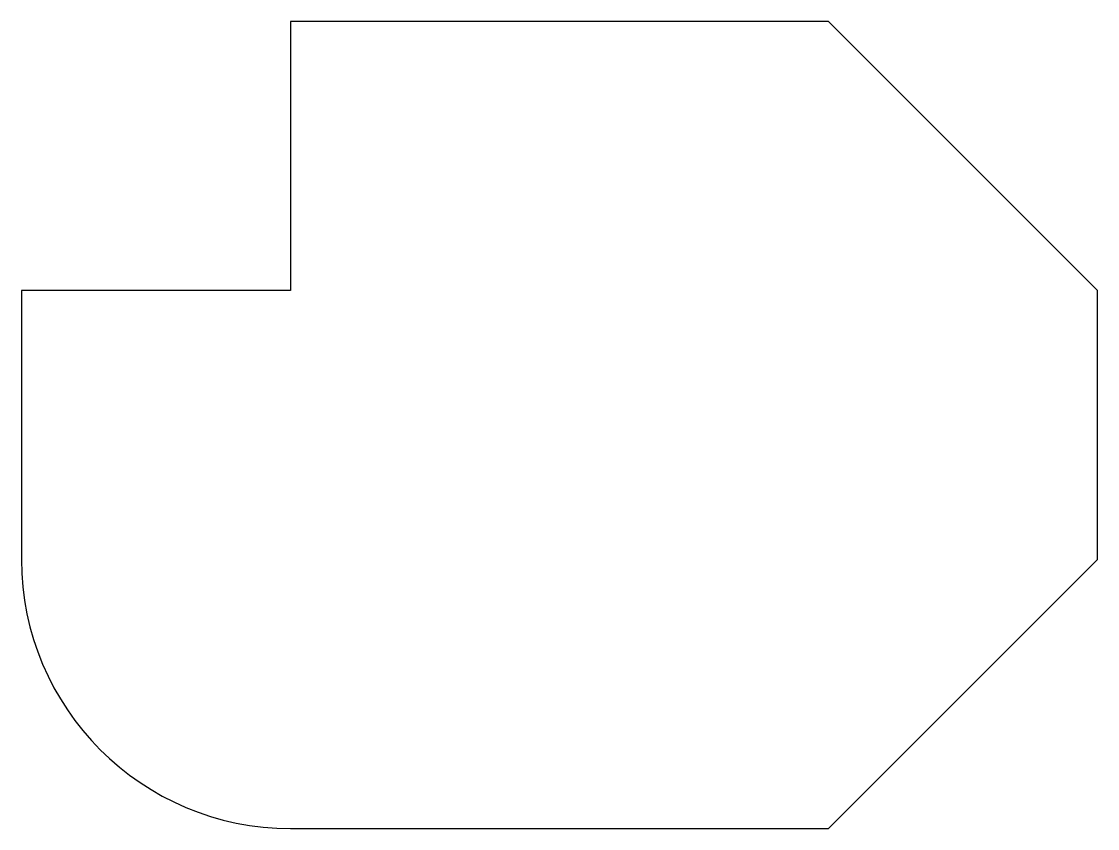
# Model space of a CAD drawing. Header units: millimetres. Extents: x 0 to 40, y 0 to 30.
import ezdxf

# ---------------------------------------------------------------- set-up
doc = ezdxf.new("R2010")
doc.units = ezdxf.units.MM
doc.layers.get('0').update_dxf_attribs({"lineweight": 25, "true_color": 0x000000})

msp = doc.modelspace()

# ---------------------------------------------------------------- linework, layer by layer
for p, q in [((30, 30), (10, 30)), ((10, 30), (10, 20)), ((40, 20), (30, 30)), ((10, 20), (0, 20)), ((0, 20), (0, 10)), ((40, 10), (40, 20)), ((30, 0), (40, 10)), ((10, 0), (30, 0))]:
    msp.add_line(p, q)
msp.add_arc((10, 10), 10, 180, 270)

doc.saveas('drawing.dxf')
